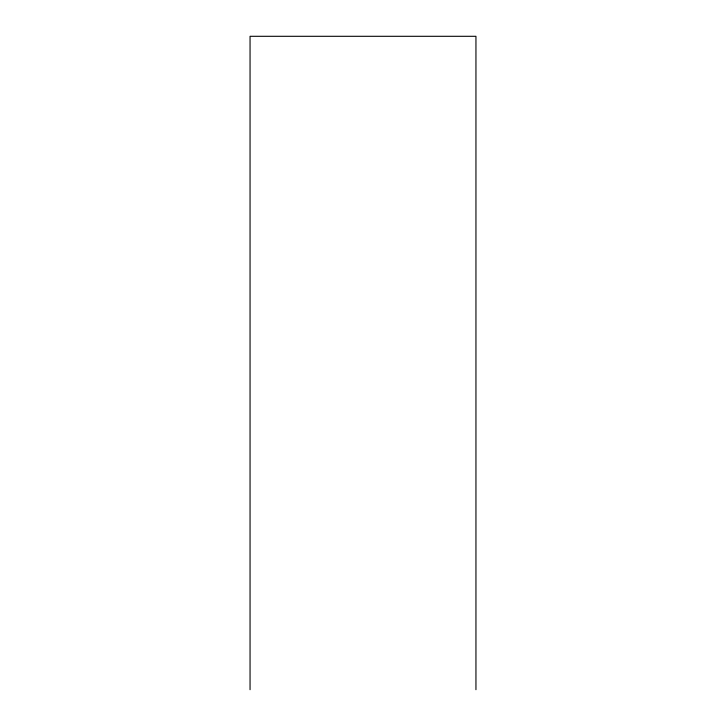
<?xml version="1.0" encoding="UTF-8"?>
<svg xmlns="http://www.w3.org/2000/svg" width="726" height="726" viewBox="0 0 726 726"><rect width="100%" height="100%" fill="white"/><g stroke="black" fill="none" stroke-linecap="round" stroke-linejoin="round"><path stroke-width="1.09" d="M475.947 689.7L475.947 36.3L250.053 36.3L250.053 689.7"/></g></svg>
